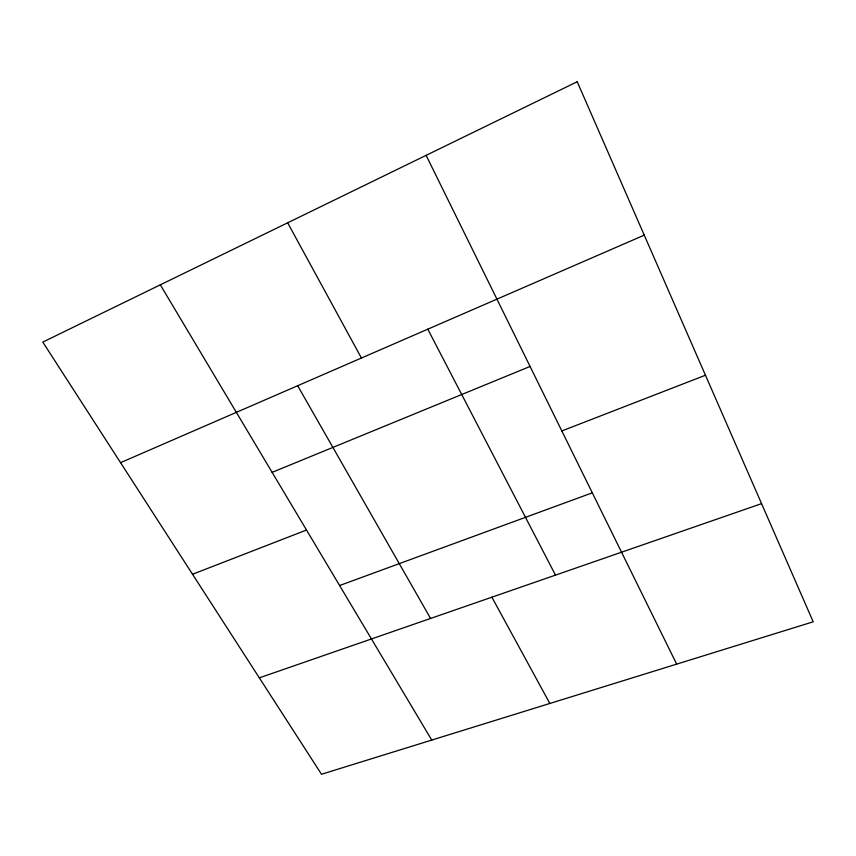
<?xml version="1.0" encoding="UTF-8"?>
<svg xmlns="http://www.w3.org/2000/svg" width="856" height="856" viewBox="0 0 856 856"><rect width="100%" height="100%" fill="white"/><g stroke="black" fill="none" stroke-linecap="round" stroke-linejoin="round"><path stroke-width="1.28" d="M120.557 462.668L644.247 235.143M272.122 472.362L530.078 366.454M192.525 574.269L306.512 530.035M561.836 430.953L705.462 375.228M339.607 585.536L592.309 492.821M259.325 677.856L761.572 503.638M160.318 284.834L431.745 740.076M297.663 385.724L430.579 618.46M287.659 222.795L361.425 358.022M491.879 597.188L549.841 703.461M427.797 329.185L555.49 575.125M426.117 155.343L676.657 664.128M577.212 81.737L42.8 342.09L321.503 774.263L813.2 621.798L577.212 81.737"/></g></svg>
